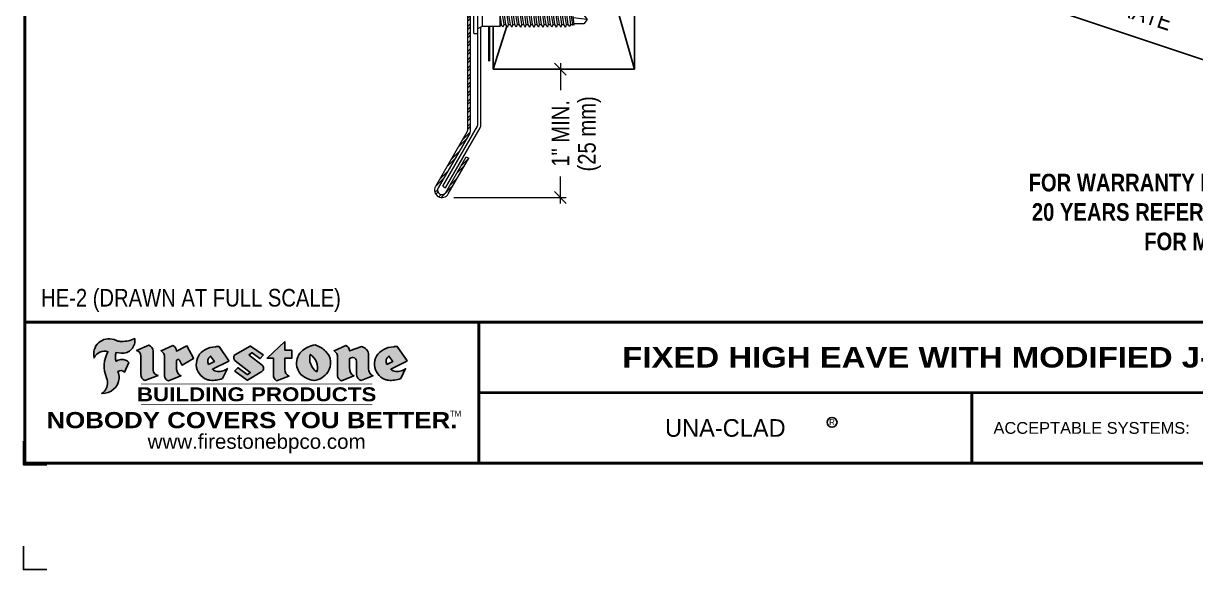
# Model space of a CAD drawing. Header units: inches. Extents: x 0 to 20, y 0 to 16.8.
# Drawn here: x 0 to 12.46, y 0 to 5.81 of the extents above; entities that cross this region are included whole.
import ezdxf
from ezdxf.enums import TextEntityAlignment as Align

# ---------------------------------------------------------------- set-up
doc = ezdxf.new("R2010")
doc.units = ezdxf.units.IN
doc.header["$MEASUREMENT"] = 0
doc.linetypes.add('HIDDEN', pattern=[0.375, 0.25, -0.125])
doc.layers.get('0').update_dxf_attribs({"linetype": 'CONTINUOUS'})
doc.layers.get('DEFPOINTS').update_dxf_attribs({"linetype": 'CONTINUOUS'})
doc.layers.add('FSBP-ACCESSORY-FIRESTONE', color=7, linetype='CONTINUOUS', lineweight=9)
doc.layers.add('FSBP-TRIMS', color=7, linetype='CONTINUOUS', lineweight=9)
for name, color, linetype in [('FSBP-ANNO-NOTE', 7, 'CONTINUOUS'), ('FSBP-MEMBRANE', 7, 'CONTINUOUS'), ('FSBP-SUBSTRATE-GENERIC', 9, 'CONTINUOUS'), ('FSBP-TTLB', 7, 'CONTINUOUS'), ('FSBP-TTLB-BORDER', 7, 'CONTINUOUS'), ('FSBP-TTLB-TEXT', 7, 'CONTINUOUS'), ('FSBP-WOOD', 7, 'CONTINUOUS')]:
    doc.layers.add(name, color=color, linetype=linetype)
doc.styles.add('ARIAL', font='arial.ttf')
doc.styles.add('ARIAL_BOLD', font='')
doc.styles.add('BANKGOTHIC', font='bgothm.ttf')
doc.styles.add('FSBP_ARIAL_NAR', font='ARIALN.TTF')
doc.styles.get('ARIAL_BOLD').set_extended_font_data('Arial Black')
doc.dimstyles.new('FSBP-DIM', dxfattribs={"dimtxt": 0.1875, "dimasz": 0.125, "dimexe": 0.0625, "dimexo": 0.125, "dimgap": 0.125, "dimtad": 0, "dimdec": 0, "dimzin": 1, "dimdsep": 46, "dimlunit": 4, "dimtxsty": 'FSBP_ARIAL_NAR', "dimblk": 'OBLIQUE', "dimcen": 0.09375, "dimdle": 0.0625, "dimclrd": 256, "dimclre": 256, "dimclrt": 256, "dimadec": 0, "dimazin": 0, "dimtfac": 1, "dimtdec": 0, "dimtmove": 1, "dimatfit": 3, "dimfxl": 0, "dimtolj": 1, "dimtzin": 0, "dimlwd": -1, "dimlwe": -1, "dimarcsym": 0})

# ---------------------------------------------------------------- blocks, each defined once
blk = doc.blocks.new('FSBP_AP_FASTENER_02')
at = {"layer": 'FSBP-ACCESSORY-FIRESTONE'}
for p, q in [((8.067609890790237, 9.254251986866306), (8.091047390790237, 9.207376986866306)), ((8.231672390790237, 9.207376986866306), (8.255109890790237, 9.254251986866306)), ((8.091047390790237, 9.207376986866306), (8.091047390790237, 9.019876986866306)), ((8.091047390790237, 9.207376986866306), (8.231672390790237, 9.207376986866306)), ((8.231672390790237, 9.207376986866306), (8.231672390790237, 9.019876986866306)), ((8.091047390790237, 9.019876986866306), (8.108625515790237, 9.004810022580598)), ((8.108625515790237, 8.98113457231767), (8.108625515790237, 8.957459122054741)), ((8.214094265790237, 8.996201536603378), (8.214094265790237, 8.97252608634045)), ((8.108625515790237, 8.93378367179177), (8.108625515790237, 8.910108221528843)), ((8.108625515790237, 8.886432771265914), (8.108625515790237, 8.862757321002944)), ((8.214094265790237, 8.948850636077479), (8.214094265790237, 8.92517518581455)), ((8.214094265790237, 8.901499735551623), (8.214094265790237, 8.877824285288652)), ((8.214094265790237, 8.854148835025724), (8.214094265790237, 8.830473384762795)), ((8.108625515790237, 8.839081870740015), (8.108625515790237, 8.815406420477045)), ((8.108625515790237, 8.791730970214116), (8.108625515790237, 8.768055519951188)), ((8.108625515790237, 8.744380069688217), (8.108625515790237, 8.72070461942529)), ((8.214094265790237, 8.806797934499825), (8.214094265790237, 8.783122484236896)), ((8.214094265790237, 8.759447033973968), (8.214094265790237, 8.735771583710997)), ((8.108625515790237, 8.697029169162361), (8.108625515790237, 8.67335371889939)), ((8.108625515790237, 8.649678268636462), (8.108625515790237, 8.626002818373534)), ((8.108625515790237, 8.602327368110563), (8.108625515790237, 8.578651917847635)), ((8.214094265790237, 8.71209613344807), (8.214094265790237, 8.688420683185141)), ((8.214094265790237, 8.66474523292217), (8.214094265790237, 8.641069782659242)), ((8.214094265790237, 8.617394332396314), (8.214094265790237, 8.593718882133343)), ((8.108625515790237, 8.554976467584707), (8.108625515790237, 8.531301017321736)), ((8.108625515790237, 8.507625567058808), (8.108625515790237, 8.48395011679588)), ((8.214094265790237, 8.570043431870415), (8.214094265790237, 8.546367981607444)), ((8.214094265790237, 8.522692531344516), (8.214094265790237, 8.499017081081588)), ((8.214094265790237, 8.475341630818617), (8.214094265790237, 8.451666180555689)), ((8.108625515790237, 8.460274666532909), (8.108625515790237, 8.43659921626998)), ((8.108625515790237, 8.412923766007053), (8.108625515790237, 8.389248315744082)), ((8.108625515790237, 8.365572865481154), (8.108625515790237, 8.341897415218225)), ((8.214094265790237, 8.42799073029276), (8.214094265790237, 8.40431528002979)), ((8.214094265790237, 8.380639829766862), (8.214094265790237, 8.356964379503934)), ((8.108625515790237, 8.318221964955255), (8.108625515790237, 8.294546514692327)), ((8.108625515790237, 8.270871064429398), (8.108625515790237, 8.247195614166428)), ((8.114484890790237, 8.130382551065237), (8.114484890790237, 8.236194942606401)), ((8.161359890790237, 8.095226301065237), (8.179814568015516, 8.245527753638596)), ((8.208234890790237, 8.130382551065237), (8.208234890790237, 8.249587799749234)), ((8.214094265790237, 8.333288929240963), (8.214094265790237, 8.309613478978035)), ((8.214094265790237, 8.285938028715107), (8.214094265790237, 8.262262578452136)), ((8.161359890790237, 8.095226301065237), (8.114484890790237, 8.130382551065237)), ((8.208234890790237, 8.130382551065237), (8.161359890790237, 8.095226301065237))]:
    blk.add_line(p, q, dxfattribs=at)
blk.add_lwpolyline([(8.301984890790237, 9.254251986866306, 0.375321302791409), (8.301984890790237, 9.301126986866306), (8.301984890790237, 9.301126986866306), (8.020734890790239, 9.301126986866308), (8.020734890790237, 9.301126986866306, 0.3753213027914651), (8.020734890790237, 9.254251986866306)], format="xyb", close=True, dxfattribs=at)
for points in [[(8.079328640790237, 8.988787029591988), (8.108625515790237, 9.004810022580598), (8.214094265790237, 9.019876986866306), (8.243391140790237, 9.012224529591988), (8.214094265790237, 8.996201536603378), (8.108625515790237, 8.98113457231767)], [(8.079328640790237, 8.941436129066089), (8.108625515790237, 8.957459122054741), (8.214094265790237, 8.97252608634045), (8.243391140790237, 8.964873629066089), (8.214094265790237, 8.948850636077479), (8.108625515790237, 8.93378367179177)], [(8.079328640790237, 8.894085228540233), (8.108625515790237, 8.910108221528843), (8.214094265790237, 8.92517518581455), (8.243391140790237, 8.917522728540233), (8.214094265790237, 8.901499735551623), (8.108625515790237, 8.886432771265914)], [(8.079328640790237, 8.846734328014334), (8.108625515790237, 8.862757321002944), (8.214094265790237, 8.877824285288652), (8.243391140790237, 8.870171828014334), (8.214094265790237, 8.854148835025724), (8.108625515790237, 8.839081870740015)], [(8.079328640790237, 8.799383427488435), (8.108625515790237, 8.815406420477045), (8.214094265790237, 8.830473384762795), (8.243391140790237, 8.822820927488435), (8.214094265790237, 8.806797934499825), (8.108625515790237, 8.791730970214116)], [(8.079328640790237, 8.752032526962578), (8.108625515790237, 8.768055519951188), (8.214094265790237, 8.783122484236896), (8.243391140790237, 8.775470026962578), (8.214094265790237, 8.759447033973968), (8.108625515790237, 8.744380069688217)], [(8.079328640790237, 8.70468162643668), (8.108625515790237, 8.72070461942529), (8.214094265790237, 8.735771583710997), (8.243391140790237, 8.72811912643668), (8.214094265790237, 8.71209613344807), (8.108625515790237, 8.697029169162361)], [(8.079328640790237, 8.65733072591078), (8.108625515790237, 8.67335371889939), (8.214094265790237, 8.688420683185141), (8.243391140790237, 8.68076822591078), (8.214094265790237, 8.66474523292217), (8.108625515790237, 8.649678268636462)], [(8.079328640790237, 8.609979825384924), (8.108625515790237, 8.626002818373534), (8.214094265790237, 8.641069782659242), (8.243391140790237, 8.633417325384924), (8.214094265790237, 8.617394332396314), (8.108625515790237, 8.602327368110563)], [(8.079328640790237, 8.562628924859025), (8.108625515790237, 8.578651917847635), (8.214094265790237, 8.593718882133343), (8.243391140790237, 8.586066424859025), (8.214094265790237, 8.570043431870415), (8.108625515790237, 8.554976467584707)], [(8.079328640790237, 8.515278024333126), (8.108625515790237, 8.531301017321736), (8.214094265790237, 8.546367981607444), (8.243391140790237, 8.538715524333126), (8.214094265790237, 8.522692531344516), (8.108625515790237, 8.507625567058808)], [(8.079328640790237, 8.46792712380727), (8.108625515790237, 8.48395011679588), (8.214094265790237, 8.499017081081588), (8.243391140790237, 8.49136462380727), (8.214094265790237, 8.475341630818617), (8.108625515790237, 8.460274666532909)], [(8.079328640790237, 8.42057622328137), (8.108625515790237, 8.43659921626998), (8.214094265790237, 8.451666180555689), (8.243391140790237, 8.44401372328137), (8.214094265790237, 8.42799073029276), (8.108625515790237, 8.412923766007053)], [(8.079328640790237, 8.373225322755472), (8.108625515790237, 8.389248315744082), (8.214094265790237, 8.40431528002979), (8.243391140790237, 8.396662822755472), (8.214094265790237, 8.380639829766862), (8.108625515790237, 8.365572865481154)], [(8.079328640790237, 8.325874422229573), (8.108625515790237, 8.341897415218225), (8.214094265790237, 8.356964379503934), (8.243391140790237, 8.349311922229573), (8.214094265790237, 8.333288929240963), (8.108625515790237, 8.318221964955255)], [(8.086652859540237, 8.279569838668008), (8.108625515790237, 8.294546514692327), (8.214094265790237, 8.309613478978035), (8.236066922040237, 8.300914704739425), (8.214094265790237, 8.285938028715107), (8.108625515790237, 8.270871064429398)], [(8.097639187665237, 8.23970727615429), (8.108625515790237, 8.247195614166428), (8.214094265790237, 8.262262578452136), (8.225080593915237, 8.25791319133283), (8.214094265790237, 8.250424853320693), (8.108625515790237, 8.235357889034985)]]:
    blk.add_lwpolyline(points, close=True, dxfattribs=at)
blk.add_lwpolyline([(8.091047390790237, 9.019876986866306), (8.231672390790237, 9.019876986866306)], dxfattribs=at)
blk = doc.blocks.new('_OBLIQUE')
at = {"color": 0, "linetype": 'ByBlock'}
blk.add_line((-0.5, -0.5), (0.5, 0.5), dxfattribs=at)
blk = doc.blocks.new('*D2')
at = {"layer": 'DEFPOINTS', "color": 0, "transparency": 16777216}
for p in [(4.992880463385856, 5.32028526383059), (4.447021716673094, 3.955650384585435), (5.705860224582771, 3.955650384585435)]:
    blk.add_point(p, dxfattribs=at)
at = {"layer": 'FSBP-TRIMS', "transparency": 16777216}
for p, q in [((5.705860224582771, 5.38278526383059), (5.705860224582771, 5.096656432666403)), ((5.117880463385856, 5.32028526383059), (5.768360224582771, 5.32028526383059)), ((5.705860224582771, 3.893150384585435), (5.705860224582771, 4.179279215749623)), ((4.572021716673094, 3.955650384585435), (5.768360224582771, 3.955650384585435))]:
    blk.add_line(p, q, dxfattribs=at)
at = {"layer": 'FSBP-TRIMS', "transparency": 16777216, "xscale": 0.125, "yscale": 0.125, "zscale": 0.125}
for p, rotation in [((5.705860224582771, 5.32028526383059), 90), ((5.705860224582771, 3.955650384585435), 270)]:
    blk.add_blockref('_OBLIQUE', p, dxfattribs=dict(at, rotation=rotation))
at = {"layer": 'FSBP-TRIMS', "transparency": 16777216, "insert": (5.705860224582771, 4.637967824208014), "char_height": 0.1875, "attachment_point": 5, "rotation": 90, "style": 'FSBP_ARIAL_NAR'}
blk.add_mtext('\\A1;1" MIN.', dxfattribs=at)
blk = doc.blocks.new('A$C486F1324')
at = {"layer": 'FSBP-TTLB-TEXT'}
h = blk.add_hatch(color=1, dxfattribs=at)
edge = h.paths.add_edge_path()
edge.add_arc((1.05293473454803, 2.432581823257731), 0.1319107607348553, 264.0410451462098, 370.3106169565175)
edge.add_arc((1.043176611464152, 2.752262660202042), 0.3273056962876236, 270.05058356628535, 295.23459397187514, ccw=False)
edge.add_arc((1.038426922191803, 2.56403150268051), 0.13916565617135, 249.3281275763668, 272.0749124149863, ccw=False)
edge.add_line((0.989299278179902, 2.433825686944644), (0.9631177487359136, 2.445558787492629))
edge.add_arc((0.9095748620182865, 2.291407038981255), 0.1631857907024101, 70.84590087378872, 194.3325259843273)
edge.add_arc((0.8600509757814071, 2.204839658458385), 0.1179914261095279, 70.96950098067123, 156.9641407594483, ccw=False)
edge.add_arc((1.168766374175352, 2.162383550941515), 0.3110405457095052, 150.323113748316, 203.2084295854517)
edge.add_arc((0.7718745149407522, 1.989572487159472), 0.121858715661731, 0.8849157075190988, 24.34668939894999, ccw=False)
edge.add_arc((0.7650031314481953, 1.983307491475024), 0.1289731377238324, -58.36655102076742, 3.6216782311386737, ccw=False)
edge.add_arc((0.8412948678329051, 2.051617467449851), 0.1783301886510352, 267.2205474105585, 354.1381621173521)
edge.add_arc((0.8059370697409881, 2.029692373120287), 0.212787892960859, 0.9996158580669322, 21.00503380861244)
edge.add_arc((1.034432087517867, 2.064164197730946), 0.05136395668415856, 40.821177131732725, 125.52727787225791, ccw=False)
edge.add_line((1.073301941138498, 2.097740834336818), (1.118401912534369, 2.200031471354478))
edge.add_arc((1.056483187403122, 2.160862735149867), 0.07326744446031509, 32.31675181867256, 66.31481236598174)
edge.add_arc((1.047887483703787, 2.124501603239696), 0.110224694801178, 69.81791323323885, 125.254734720681)
edge.add_arc((1.143333842085744, 2.261873949018218), 0.1659710644737307, 164.1569669952081, 196.5811013160487, ccw=False)
edge.add_line((0.9836674837126961, 2.307184524455224), (1.039240299265617, 2.301383838364885))
h = blk.add_hatch(color=1, dxfattribs=at)
edge = h.paths.add_edge_path()
edge.add_line((1.290864384038019, 2.008492524202993), (1.43097033225452, 2.064791420292025))
edge.add_arc((1.436644270662416, 2.121823377800686), 0.0573135041183696, 181.971787100199, 264.31851000495806, ccw=False)
edge.add_line((1.379364702405683, 2.119851370029735), (1.37903731712966, 2.320596934648066))
edge.add_arc((1.309888624547209, 2.320484163719063), 0.06914878453844908, 0.0934405599589634, 72.42834396969008)
edge.add_line((1.330764526052365, 2.386406475112793), (1.202464409119062, 2.328412355415324))
edge.add_arc((1.190871232973747, 2.27232224160737), 0.05727567197445638, -0.017399788185684884, 78.322067691347, ccw=False)
edge.add_line((1.248146902307115, 2.272304847925781), (1.248199233300755, 2.075706805862339))
edge.add_arc((1.321324461293944, 2.07497573358174), 0.07312888236350451, 179.4272023230205, 245.3845503102953)
h = blk.add_hatch(color=1, dxfattribs=at)
edge = h.paths.add_edge_path()
edge.add_line((1.807651786805041, 2.246865396077439), (1.737783921756391, 2.3789790723241))
edge.add_arc((1.735744620158095, 2.377900594660677), 0.002306916790721869, 27.871971334059, 117.3766794470738)
edge.add_line((1.734683811260555, 2.37994914282028), (1.626263425247162, 2.323805327202692))
edge.add_arc((1.56271380654142, 2.324730636700022), 0.06355635479880146, 359.1658080110728, 425.8793658831422)
edge.add_line((1.58868669411409, 2.382737699601435), (1.462504212281334, 2.325700791685492))
edge.add_arc((1.423437031978647, 2.260476169502841), 0.07602957263902102, -3.4414039757249952, 59.079922442849806, ccw=False)
edge.add_line((1.499329501278754, 2.255912287470565), (1.499329501278754, 2.058449488485891))
edge.add_arc((1.556162430058898, 2.062578896434379), 0.05698275005415229, 184.1557352478596, 255.3066498366543)
edge.add_line((1.541709001656801, 2.007459641984056), (1.672916305560551, 2.060182788021976))
edge.add_arc((1.703923541705656, 2.128694263707063), 0.0752015358480571, 207.5160880841914, 245.649226723163, ccw=False)
edge.add_arc((1.736675161903364, 2.139384485703829), 0.1093332836229114, 179.4823365255142, 204.5537900001095, ccw=False)
edge.add_line((1.62734634068791, 2.140372291052628), (1.62734634068791, 2.218192830870564))
edge.add_arc((1.644214729975653, 2.216674003513419), 0.01693662875851178, 28.356188110623293, 174.8549701683578, ccw=False)
edge.add_arc((1.642965400400852, 2.211114314414412), 0.02111886817708026, 22.216893572439176, 40.102139564264576, ccw=False)
edge.add_line((1.662516385616714, 2.219099649108088), (1.682263761023097, 2.175858276730239))
edge.add_arc((1.6843622118052, 2.176816592645914), 0.002306916790685473, 204.5451281842827, 299.6323508190097)
edge.add_line((1.685502826970224, 2.174811383897563), (1.806753100371753, 2.243781709665697))
edge.add_line((1.806753100371753, 2.243781709665697), (1.807651786805041, 2.246865396077439))
h = blk.add_hatch(color=1, dxfattribs=at)
h.paths.add_polyline_path([(2.079013696958969, 2.372509599487572, 0.02524281661523788), (2.04064932662921, 2.369780089618544, 0.1213611957758757), (1.917398876930707, 2.330017413997425, 0.6151668103976068), (1.948366326295928, 2.020927234590275, 0.05306812109568645), (1.983561194740633, 2.012967556948965, 0.1150932231766138), (2.114751686428195, 2.031339923561191), (2.166820534440563, 2.13634411089113, -0.08755405562188731), (2.119855574390459, 2.112121973331725, -0.265591761123442), (2.008317279265117, 2.129763140217776), (2.180972862525681, 2.216714869958551, 0.4518949533370738), (2.18184769374962, 2.220065341664835)])
h.paths.add_polyline_path([(2.029842278823895, 2.211936798819394), (1.966738618897312, 2.179300291603411, -0.3720533890450154), (1.98880241555118, 2.270120236003706)], flags=16)
h = blk.add_hatch(color=1, dxfattribs=at)
edge = h.paths.add_edge_path()
edge.add_arc((2.27603235730526, 2.253253635380584), 0.04152450223225725, 123.20805433950699, 232.2027298779723, ccw=False)
edge.add_line((2.253290182792528, 2.287996660350629), (2.409160936544441, 2.376738928011363))
edge.add_arc((2.410302318411599, 2.374734155577214), 0.002306916790741141, 55.646444661762985, 119.65426054492829, ccw=False)
edge.add_line((2.411604106875319, 2.376638679631967), (2.547434611018917, 2.283795229912059))
edge.add_arc((2.546093867806404, 2.281917925270474), 0.002306916790700397, -42.731101238422525, 54.4661353739603, ccw=False)
edge.add_line((2.547788405158445, 2.280352547283613), (2.514082878729613, 2.24386597727802))
edge.add_arc((2.512388341377596, 2.245431355264869), 0.002306916790673009, 233.7527076894891, 317.2688987613858, ccw=False)
edge.add_line((2.511024327141814, 2.243570890203742), (2.429474878371439, 2.303359494337499))
edge.add_arc((2.428110864135639, 2.301499029276328), 0.002306916790719975, 53.75270768979195, 124.4135619297851)
edge.add_line((2.426807081754208, 2.303402188907356), (2.398558946171835, 2.284050464081318))
edge.add_arc((2.399862728553238, 2.282147304450302), 0.002306916790694715, 124.413561929383, 231.8459020253661)
edge.add_line((2.398437564694706, 2.280333255648443), (2.535524934179665, 2.17263385734519))
edge.add_arc((2.50987198472614, 2.139980978912016), 0.04152450223225738, -55.21225898295222, 51.84590202520428, ccw=False)
edge.add_line((2.533563285444262, 2.105878096982181), (2.380059912363055, 2.01288121029809))
edge.add_arc((2.378864566801948, 2.014854282539261), 0.002306916790727091, 233.2955624372944, 301.20872157023166, ccw=False)
edge.add_line((2.377485752065996, 2.013004759626924), (2.246891586179532, 2.110362385828026))
edge.add_arc((2.248272903809107, 2.112210040201936), 0.002306916790697761, 135.5134179846413, 233.2179869199888, ccw=False)
edge.add_line((2.246627115749294, 2.113826594173005), (2.278464340477814, 2.146239569709692))
edge.add_arc((2.280110128537683, 2.144623015738608), 0.002306916790748419, 53.03528399993951, 135.5134179853709, ccw=False)
edge.add_line((2.281497330874759, 2.146466256025562), (2.37745964320722, 2.074246076768972))
edge.add_arc((2.378846845544219, 2.076089317055831), 0.002306916790626977, 233.0352840000668, 302.2362632414408)
edge.add_line((2.380077382034147, 2.074137998264391), (2.409909958711938, 2.092950954072577))
edge.add_arc((2.408679422222006, 2.094902272864085), 0.002306916790685166, 302.2362632406177, 412.2027298768422)
edge.add_line((2.410093260944637, 2.096725162094273), (2.2505832602986, 2.22044162923676))
h = blk.add_hatch(color=1, dxfattribs=at)
edge = h.paths.add_edge_path()
edge.add_line((2.779085526150499, 2.423583663157117), (2.779085526150499, 2.333881224553082))
edge.add_arc((2.781392442941157, 2.333881224553068), 0.00230691679065842, 179.9999999996471, 269.9999999996471)
edge.add_line((2.781392442941143, 2.331574307762409), (2.851042658398813, 2.331574307762409))
edge.add_arc((2.851042658398813, 2.329267390971708), 0.002306916790701052, 0, 90, ccw=False)
edge.add_line((2.853349575189514, 2.329267390971708), (2.853349575189514, 2.251757171804073))
edge.add_arc((2.851042658398828, 2.251757171804087), 0.002306916790686842, 269.99999999964706, 359.99999999964706, ccw=False)
edge.add_line((2.851042658398813, 2.2494502550134), (2.781392442941143, 2.2494502550134))
edge.add_arc((2.781392442941157, 2.247143338222742), 0.00230691679065842, 90.00000000035294, 180.0000000003529)
edge.add_line((2.779085526150499, 2.247143338222727), (2.779085526150499, 2.127433711485182))
edge.add_arc((2.852360918257401, 2.12369642034561), 0.07337063740681414, 177.0802527808787, 245.3249543133826)
edge.add_line((2.821730779419073, 2.057025249452735), (2.690154522263373, 2.008229701244503))
edge.add_arc((2.724235369940526, 2.066534893757658), 0.06753517344606048, 177.0345319916278, 239.69264280249018, ccw=False)
edge.add_line((2.656790633108545, 2.070028763539753), (2.656790633108545, 2.247143338222727))
edge.add_arc((2.654483716317887, 2.247143338222742), 0.00230691679065842, 359.9999999996471, 449.999999999647)
edge.add_line((2.654483716317901, 2.2494502550134), (2.588482915647847, 2.2494502550134))
edge.add_line((2.588482915647847, 2.2494502550134), (2.779085526150499, 2.423583663157117))
h = blk.add_hatch(color=1, dxfattribs=at)
edge = h.paths.add_edge_path(flags=16)
edge.add_arc((2.955988474005852, 2.146034781181318), 0.1684614578629418, 344.5558804047866, 417.0140046669545)
edge.add_arc((3.210083044523077, 2.242479849301684), 0.1684614578629413, 164.5558804047865, 237.0140046669547)
edge = h.paths.add_edge_path()
edge.add_arc((3.085000081380657, 2.190898847034975), 0.1828726885096672, 136.0914512150048, 191.213418978326)
edge.add_arc((3.080564515311864, 2.199009864590429), 0.1803148804748503, 194.0167254156723, 240.6663730831859)
edge.add_arc((3.113672006657439, 2.246327426840207), 0.2378525180183702, 239.2975390661776, 264.2889872773176)
edge.add_arc((3.064469747004688, 2.211810064170161), 0.2037606892471559, 277.1986764832036, 326.503572961274)
edge.add_arc((3.093364291682004, 2.196728640902951), 0.1713748657917089, 325.3768876809903, 406.3828327799088)
edge.add_arc((3.027464452944376, 2.141218864507682), 0.2571945645850002, 44.28462553519766, 73.82901434867304)
edge.add_arc((3.13277746446545, 2.132489990494792), 0.2579560664039133, 97.50292863483666, 134.1039137579026)
h = blk.add_hatch(color=1, dxfattribs=at)
edge = h.paths.add_edge_path()
edge.add_line((3.33831519343592, 2.058643648811753), (3.33831519343592, 2.255912287470565))
edge.add_arc((3.262422724135841, 2.260476169502887), 0.076029572638996, 356.5585960242387, 419.0799224428129)
edge.add_line((3.301489904438557, 2.325700791685492), (3.427672386271257, 2.382737699601435))
edge.add_arc((3.401699498698617, 2.324730636699968), 0.06355635479883828, 0.39626228338801184, 65.87936588318729, ccw=False)
edge.add_line((3.465254333483887, 2.325170194128376), (3.596151383567263, 2.371448459092008))
edge.add_arc((3.571369086579416, 2.27774289547643), 0.09692726601172152, 2.366977007666776, 75.18615851992018, ccw=False)
edge.add_line((3.668213654208745, 2.281745971443158), (3.668213654208745, 2.142456301410775))
edge.add_arc((3.777502514268014, 2.139339897279081), 0.1093332836229047, 178.3666365323575, 204.5537900000423)
edge.add_arc((3.744750894070185, 2.128649675282367), 0.07520153584796174, 207.5160880841712, 245.2240541443093)
edge.add_line((3.71323611585031, 2.060370178010899), (3.588210878431101, 2.010131177172084))
edge.add_arc((3.610972150886048, 2.078197660558692), 0.07177131519198725, 180.3328587115749, 251.5101856666586, ccw=False)
edge.add_line((3.539202046833867, 2.077780708850796), (3.539202046833867, 2.2155300510111))
edge.add_arc((3.501944494155337, 2.215955952136818), 0.0372599868942854, 359.3450650296065, 449.0500281941028)
edge.add_arc((3.498394839000171, 2.188871092646112), 0.06447454900600776, 86.29402372314017, 119.8211331593848)
edge.add_line((3.46633203284519, 2.244808056551889), (3.46633203284519, 2.140372291052628))
edge.add_arc((3.575660854060708, 2.139384485703815), 0.1093332836229751, 179.482336525507, 204.5537900001025)
edge.add_arc((3.542909233862866, 2.128694263706967), 0.0752015358479639, 207.51608808417, 245.6492267231416)
edge.add_line((3.511901997717774, 2.060182788021976), (3.380694693813967, 2.007459641984056))
edge.add_arc((3.395127450940398, 2.062546484817654), 0.05694615642555727, 183.9298782390169, 255.318496325343, ccw=False)
h = blk.add_hatch(color=1, dxfattribs=at)
h.paths.add_polyline_path([(3.973320437169735, 2.372509599487572, 0.02524281661523822), (3.934956066840033, 2.369780089618544, 0.1085638477195505), (3.823515797474061, 2.33691113673602, 0.6425897848490651), (3.842673066506751, 2.020927234590275, 0.05306812109569052), (3.877867934951342, 2.012967556948965, 0.1150932231766133), (4.009058426638961, 2.031339923561191), (4.061127274651329, 2.13634411089113, -0.08755405562189084), (4.014162314601225, 2.112121973331725, -0.2655917611234366), (3.902624019475826, 2.129763140217776), (4.075279602736447, 2.216714869958551, 0.4518949533370731), (4.076154433960386, 2.220065341664835)])
h.paths.add_polyline_path([(3.924149019034718, 2.211936798819394), (3.861045359108135, 2.179300291603411, -0.3720533890450147), (3.883109155761946, 2.270120236003706)], flags=16)
blk.add_circle((8.593239434063564, 1.565680298552095), 0.05268028021839655)
at = {"layer": 'DEFPOINTS', "color": 1}
blk.add_lwpolyline([(0.2499999648784577, 1.115208302549462), (-3.512154225088215e-08, 1.115208302549462), (-3.512154225088215e-08, 1.365208302549462)], dxfattribs=at)
at = {"layer": 'DEFPOINTS', "linetype": 'Continuous', "ltscale": 1.75}
blk.add_lwpolyline([(-3.512154225088215e-08, 0.2499999692161197), (-3.512154225088215e-08, -3.078388033372903e-08), (0.2499999648784577, -3.078388033372903e-08)], dxfattribs=at)
at = {"layer": 'FSBP-TTLB', "const_width": 0.03125}
for points in [[(0.01562496487845775, 2.630833302549462), (0.01562496487845775, 1.130833302549462), (20.01562496487846, 1.130833302549462), (20.01562496487846, 2.630833302549462), (0.01562496487845775, 2.630833302549462)], [(4.840833492085227, 2.630833302549462), (4.840833492085227, 1.880833302549462)], [(4.840833492085227, 1.880833302549462), (15.85591267006784, 1.880833302549462)], [(4.840833492085227, 1.880833302549462), (4.840833492085227, 1.130833302549462)]]:
    blk.add_lwpolyline(points, dxfattribs=at)
at = {"layer": 'FSBP-TTLB-BORDER', "const_width": 0.03125}
blk.add_lwpolyline([(20.01562496487846, 2.630833302549462), (20.01562496487846, 15.63083330254946), (0.01562496487845775, 15.63083330254946), (0.01562496487845775, 2.630833302549462)], dxfattribs=at)
at = {"layer": 'FSBP-TTLB-TEXT', "color": 1}
blk.add_line((0.7514681707107965, 2.251010548403869), (0.7514681707107965, 2.251010548403869), dxfattribs=at)
for points in [[(1.039240288603781, 2.301383839477765, 0.5000510906601082), (1.182715385655359, 2.456191808344684, -0.1103304102359608), (1.043465573188274, 2.424957091469324, -0.09957876667165425), (0.989299278179902, 2.433825686944644), (0.9631177487359136, 2.445558787492629, 0.5978159689075124), (0.7514681707107965, 2.251010548403869, -0.3938834584182213), (0.8985246071333276, 2.316382279576757, 0.2349406564350952), (0.8828960471532977, 2.039809584686154, -0.1027304183841549), (0.893718696891784, 1.991454482752047, -0.2772692352614086), (0.8326473561440534, 1.873497067927772, 0.3985429150902959), (1.018692578968699, 2.03340460748511, 0.0875124847930418), (1.004584981218573, 2.105966186820112, -0.3874031597924062), (1.073301941138498, 2.097740834336818), (1.118401912534369, 2.200031471354478, 0.1494423498871741), (1.085915528859078, 2.22795860457687, 0.2467195073738216), (0.9842643930489484, 2.214510412139376, -0.1424285161541127), (0.9836674837126961, 2.307184524455224), (1.039240299265617, 2.301383838364885)], [(2.18184769374962, 2.220065341664835), (2.079013696958969, 2.372509599487572, 0.02524281661523788), (2.04064932662921, 2.369780089618544, 0.1085638477195265), (1.929209057263352, 2.33691113673602, 0.6425897848491228), (1.948366326295928, 2.020927234590275, 0.05306812109568648), (1.983561194740633, 2.012967556948965, 0.1150932231766137), (2.114751686428195, 2.031339923561191), (2.166820534440563, 2.13634411089113, -0.0875540556218873), (2.119855574390459, 2.112121973331725, -0.2655917611234418), (2.008317279265117, 2.129763140217776), (2.180972862525681, 2.216714869958551)], [(2.779085526150499, 2.423583663157117), (2.779085526150499, 2.333881224553082, 0.4142135623730958), (2.781392442941143, 2.331574307762409), (2.851042658398813, 2.331574307762409, -0.414213562373095), (2.853349575189514, 2.329267390971708), (2.853349575189514, 2.251757171804073, -0.4142135623730938), (2.851042658398813, 2.2494502550134), (2.781392442941143, 2.2494502550134, 0.4142135623730958), (2.779085526150499, 2.247143338222727), (2.779085526150499, 2.127433711485182, 0.3068985753588853), (2.821730779419073, 2.057025249452735), (2.690154522263373, 2.008229701244503, -0.2804194150632976), (2.656790633108545, 2.070028763539753), (2.656790633108545, 2.247143338222727, 0.414213562373095), (2.654483716317901, 2.2494502550134), (2.588482915647847, 2.2494502550134), (2.779085526150499, 2.423583663157117)], [(4.076154433960386, 2.220065341664835), (3.973320437169735, 2.372509599487572, 0.02524281661523788), (3.934956066840033, 2.369780089618544, 0.1085638477195265), (3.823515797474061, 2.33691113673602, 0.6425897848491228), (3.842673066506751, 2.020927234590275, 0.05306812109568648), (3.877867934951342, 2.012967556948965, 0.1150932231766137), (4.009058426638961, 2.031339923561191), (4.061127274651329, 2.13634411089113, -0.0875540556218873), (4.014162314601225, 2.112121973331725, -0.2655917611234418), (3.902624019475826, 2.129763140217776), (4.075279602736447, 2.216714869958551)], [(4.075279602736447, 2.216714869958551, 0.4518949533370731), (4.076154433960386, 2.220065341664835, 0.4518949533370731)]]:
    blk.add_lwpolyline(points, format="xyb", dxfattribs=at)
for points in [[(1.290864384038019, 2.008492524202993), (1.43097033225452, 2.064791420292025, -0.3756100036733062), (1.379364702405683, 2.119851370029735), (1.37903731712966, 2.320596934648066, 0.3265360292958048), (1.330764526052365, 2.386406475112793), (1.202464409119062, 2.328412355415324, -0.3557863980845349), (1.248146902307115, 2.272304847925781), (1.248199233300755, 2.075706805862339, 0.2960110723418457)], [(1.807651786805041, 2.246865396077439), (1.737783921756391, 2.3789790723241, 0.4116839150163434), (1.734683811260555, 2.37994914282028), (1.626263425247162, 2.323805327202692, 0.2996033003794034), (1.58868669411409, 2.382737699601435), (1.462504212281334, 2.325700791685492, -0.2797757560995365), (1.499329501278754, 2.255912287470565), (1.499329501278754, 2.058449488485891, 0.320828638474519), (1.541709001656801, 2.007459641984056), (1.672916305560551, 2.060182788021976, -0.1679398621276611), (1.637228717577119, 2.093951330204405, -0.1098333365370753), (1.62734634068791, 2.140372291052628), (1.62734634068791, 2.218192830870564, -0.743334502655012), (1.659119166646138, 2.224718079671632, -0.07819791644735608), (1.662516385616714, 2.219099649108088), (1.682263761023097, 2.175858276730239, 0.4404648714563479), (1.685502826970224, 2.174811383897563), (1.806753100371753, 2.243781709665697)], [(2.2505832602986, 2.22044162923676, -0.5150044486718882), (2.253290182792528, 2.287996660350629), (2.409160936544441, 2.376738928011363, -0.2867822934100265), (2.411604106875319, 2.376638679631967), (2.547434611018917, 2.283795229912059, -0.4515027974650387), (2.547788405158445, 2.280352547283613), (2.514082878729613, 2.24386597727802, -0.3814439164929681), (2.511024327141814, 2.243570890203742), (2.429474878371439, 2.303359494337499, 0.3184718635035665), (2.426807081754208, 2.303402188907356), (2.398558946171835, 2.284050464081318, 0.5064094529656681), (2.398437564694706, 2.280333255648443), (2.535524934179665, 2.17263385734519, -0.5043597839115849), (2.533563285444262, 2.105878096982181), (2.380059912363055, 2.01288121029809, -0.3053163970316367), (2.377485752065996, 2.013004759626924), (2.246891586179532, 2.110362385828026, -0.4541703869768119), (2.246627115749294, 2.113826594173005), (2.278464340477814, 2.146239569709692, -0.3762644290664977), (2.281497330874759, 2.146466256025562), (2.37745964320722, 2.074246076768972, 0.3114700032088108), (2.380077382034147, 2.074137998264391), (2.409909958711938, 2.092950954072577, 0.520381097387146), (2.410093260944637, 2.096725162094273)], [(2.953249883604445, 2.317722762716059, 0.2452625673097023), (2.905618498745599, 2.155336675924431, 0.2064059665179019), (2.992229303852542, 2.041814614862275, 0.1094800500670344), (3.090003063353111, 2.009655498951545, 0.2185147641853038), (3.234389909721659, 2.09935759961418, 0.3689489483072479), (3.211584927988571, 2.320798080235917, 0.1296305888694145), (3.099094368954257, 2.388237485636708, 0.1610736375384317)], [(3.33831519343592, 2.058643648811753), (3.33831519343592, 2.255912287470565, 0.2797757560995341), (3.301489904438557, 2.325700791685492), (3.427672386271257, 2.382737699601435, -0.2937618496109166), (3.465254333483887, 2.325170194128376), (3.596151383567263, 2.371448459092008, -0.3288760160581939), (3.668213654208745, 2.281745971443158), (3.668213654208745, 2.142456301410775, 0.114762897203527), (3.678056069941721, 2.093906741779776, 0.166032965990522), (3.71323611585031, 2.060370178010899), (3.588210878431101, 2.010131177172084, -0.3209557512194564), (3.539202046833867, 2.077780708850796), (3.539202046833867, 2.2155300510111, 0.4127061514896111), (3.502562241494348, 2.253210817746393, 0.1473421876160361), (3.46633203284519, 2.244808056551889), (3.46633203284519, 2.140372291052628, 0.1098333365370753), (3.476214409734399, 2.093951330204376, 0.1679398621276611), (3.511901997717774, 2.060182788021976), (3.380694693813967, 2.007459641984056, -0.3219729545308964), (3.33831519343592, 2.058643648811753, 29.1476284739)], [(1.966738618897312, 2.179300291603411), (2.029842278823895, 2.211936798819394), (1.98880241555118, 2.270120236003706, 0.3720533890450154)], [(3.118366895036178, 2.101173760584302, 0.3271311138286319), (3.047704623492751, 2.287340869898699, 0.3271311138286322)], [(3.861045359108135, 2.179300291603411), (3.924149019034718, 2.211936798819394), (3.883109155761946, 2.270120236003706, 0.3720533890450154)]]:
    blk.add_lwpolyline(points, format="xyb", close=True, dxfattribs=at)
at = {"layer": 'FSBP-TTLB-TEXT'}
for points, const_width in [([(1.249551544687665, 1.972387724376318), (3.706854447563717, 1.972387724376304)], 0.0078125), ([(10.07714779415524, 1.880833302549462), (10.07714779415524, 1.130833302549462)], 0.03125), ([(1.249551544687665, 1.754677206499863), (3.706854447563717, 1.754677206499878)], 0.0078125)]:
    blk.add_lwpolyline(points, dxfattribs=dict(at, const_width=const_width))
at = {"layer": 'FSBP-TTLB-TEXT', "color": 1}
for centre, start, end in [((1.805612485206739, 2.245786918414026), 299.6323508193319, 27.87197133380466), ((2.179935225669015, 2.218775252164079), 296.7304547840455, 34.00233684987402)]:
    blk.add_arc(centre, 0.00230691679068068, start, end, dxfattribs=at)
at = {"layer": 'FSBP-TTLB-TEXT', "lineweight": 18, "style": 'ARIAL_BOLD'}
blk.add_text('BUILDING PRODUCTS', height=0.1484375, dxfattribs=at).set_placement((2.478202996125691, 1.863532465438098), align=Align.MIDDLE_CENTER)
at = {"layer": 'FSBP-TTLB-TEXT', "color": 1}
for s, height, style, p in [('NOBODY COVERS YOU BETTER.', 0.171875, 'ARIAL_BOLD', (2.428229228481842, 1.589182851962093)), ('TM', 0.0625, 'BANKGOTHIC', (4.592296138251458, 1.658258798256043))]:
    blk.add_text(s, height=height, dxfattribs=dict(at, style=style)).set_placement(p, align=Align.MIDDLE_CENTER)
at = {"layer": 'FSBP-TTLB-TEXT'}
for s, height, style, p in [('UNA-CLAD', 0.1875, 'BANKGOTHIC', (7.458990643120234, 1.505833302549462)), ('R', 0.0625, 'BANKGOTHIC', (8.592447004938792, 1.568314485865656)), ('www.firestonebpco.com', 0.15625, 'ARIAL', (2.478202996125691, 1.362175995809338))]:
    blk.add_text(s, height=height, dxfattribs=dict(at, style=style)).set_placement(p, align=Align.MIDDLE_CENTER)
at = {"layer": 'FSBP-TTLB-TEXT', "style": 'ARIAL'}
blk.add_text('ACCEPTABLE SYSTEMS:', height=0.125, dxfattribs=at).set_placement((10.30843778079408, 1.505833302549462), align=Align.MIDDLE_LEFT)
at = {"layer": 'FSBP-TTLB-TEXT'}
for tag, height, style, p in [('MAXIMUM_WARRANTY', 0.1875, 'ARIAL_BOLD', (18.05549597262787, 2.85485773330052)), ('ACCPT_SYSTEMS', 0.21875, 'ARIAL', (12.51000666906039, 1.505833302549462))]:
    blk.add_attdef(tag, text='', height=height, dxfattribs=dict(at, style=style)).set_placement(p, align=Align.MIDDLE_LEFT)
for tag, height, style, p in [('DETAIL_DESCP_LINE_1', 0.21875, 'ARIAL_BOLD', (10.34680946719057, 2.25720148330052)), ('ISSUE_REV_DATE', 0.21875, 'ARIAL', (16.85632130115108, 1.902577359955217)), ('DETAIL_NUMBER', 0.4375, 'ARIAL', (18.9350408723662, 1.73767023330052))]:
    blk.add_attdef(tag, text='', height=height, dxfattribs=dict(at, style=style)).set_placement(p, align=Align.MIDDLE_CENTER)

msp = doc.modelspace()

# ---------------------------------------------------------------- hatches: boundary and pattern name
at = {"layer": 'FSBP-TRIMS'}
h = msp.add_hatch(dxfattribs=at)
h.set_pattern_fill('STEEL', color=256, scale=0.5, style=0)
h.set_pattern_definition([(45, (-3.367444973387158, 0.4823149530556776), (-0.04419417382415922, 0.04419417382415922), []), (45, (-3.367444973387158, 0.5135649530556776), (-0.04419417382415922, 0.04419417382415922), [])])
h.paths.add_polyline_path([(4.752270128936564, 12.59530251134744, -0.5122850983809137), (4.79343670041216, 12.62493735756215), (10.12522885427559, 10.84078441802129, -1), (10.0954791398488, 10.75187987937716), (9.206413445876173, 11.04938381906033), (9.196537489463378, 11.01973538201508), (10.0855625683732, 10.72224503316245, 1), (10.13514542575119, 10.870419264236), (4.803353271887756, 12.65457220377686, 0.512285098380889), (4.721020128936567, 12.59530251134744), (4.721020128936564, 4.664604555818982), (4.379363482002434, 4.072837884585436, 1), (4.514679951343753, 3.994712884585436), (4.733429951343755, 4.373598998741128), (4.70636665747549, 4.389223998741128), (4.48761665747549, 4.010337884585436, -1), (4.406426775870697, 4.057212884585436), (4.743896716673094, 4.641727968082451, 0.1316524975873768), (4.752270128936564, 4.672977968082447)])

# ---------------------------------------------------------------- linework, layer by layer
at = {"layer": 'FSBP-MEMBRANE', "linetype": 'HIDDEN', "const_width": 0.02499999999999999}
msp.add_lwpolyline([(4.950013771593639, 5.777471948888866), (4.950013771593637, 5.403956071862901)], dxfattribs=at)
at = {"layer": 'FSBP-SUBSTRATE-GENERIC'}
msp.add_line((6.492880463385857, 7.443181197711348), (14.24201135284894, 4.850358271887992), dxfattribs=at)
at = {"layer": 'FSBP-TRIMS'}
for p, q in [((4.721020128936564, 4.672977968082453), (4.721020128936567, 12.59530251134744)), ((4.752270128936564, 4.672977968082453), (4.752270128936564, 12.59530251134744)), ((4.830395128936564, 4.72906450808647), (4.830395128936564, 5.754034448888867)), ((4.861645128936566, 4.72906450808647), (4.861645128936566, 5.769659448888867)), ((4.716833422804827, 4.657352968082453), (4.379363482002434, 4.072837884585436)), ((4.743896716673094, 4.641727968082451), (4.406426775870697, 4.057212884585436)), ((4.457488482002437, 4.074797836852934), (4.826208422804829, 4.71343950808647)), ((4.484551775870701, 4.059172836852934), (4.853271716673092, 4.69781450808647)), ((4.48761665747549, 4.010337884585436), (4.70636665747549, 4.389223998741128)), ((4.514679951343753, 3.994712884585436), (4.733429951343753, 4.373598998741128)), ((4.70636665747549, 4.389223998741128), (4.733429951343753, 4.373598998741128)), ((4.457488482002437, 4.074797836852934), (4.484551775870701, 4.059172836852934))]:
    msp.add_line(p, q, dxfattribs=at)
for centre, radius, start, end in [((4.689770128936564, 4.672977968082453), 0.03125, 330.0000000000004, 359.999999999999), ((4.689770128936564, 4.672977968082453), 0.0625, 330.0000000000004, 359.999999999999), ((4.799145128936564, 4.72906450808647), 0.03125, 330.0000000000002, 0), ((4.799145128936564, 4.72906450808647), 0.0625, 330.0000000000002, 0), ((4.447021716673094, 4.033775384585436), 0.07812500000000047, 150.0000000000002, 329.9999999999999), ((4.447021716673094, 4.033775384585436), 0.04687500000000047, 150.0000000000002, 329.9999999999999)]:
    msp.add_arc(centre, radius, start, end, dxfattribs=at)
at = {"layer": 'FSBP-WOOD'}
for p, q in [((6.492880463385855, 5.320285263830593), (5.050158731699206, 10.36786555290068)), ((6.492880463385857, 10.08817743913433), (6.492880463385855, 5.320285263830593)), ((5.136745690026642, 5.777574522763192), (4.992880463385856, 5.32028526383059)), ((4.992880463385857, 5.777471948888868), (4.992880463385855, 5.32028526383059)), ((6.492880463385855, 5.320285263830593), (4.992880463385855, 5.32028526383059))]:
    msp.add_line(p, q, dxfattribs=at)

# ---------------------------------------------------------------- block references
ref = msp.add_blockref('A$C486F1324', (3.512154211904317e-08, 3.078388033372903e-08))
ref.add_attrib('DETAIL_DESCP_LINE_1', 'FIXED HIGH EAVE WITH MODIFIED J-CHANNEL', dxfattribs={"layer": 'FSBP-TTLB-TEXT', "height": 0.21875, "style": 'ARIAL_BOLD'}).set_placement((10.34680950231213, 2.257201514084713), align=Align.MIDDLE_CENTER)
at = {"layer": 'FSBP-ACCESSORY-FIRESTONE', "rotation": 90}
msp.add_blockref('FSBP_AP_FASTENER_02', (14.08464711580287, -2.313575441901371), dxfattribs=at)

# ---------------------------------------------------------------- texts
at = {"layer": 'DEFPOINTS', "style": 'FSBP_ARIAL_NAR'}
msp.add_text('HE-2 (DRAWN AT FULL SCALE)', height=0.1875, dxfattribs=at).set_placement((0.1874925427754306, 2.890285000893115), align=Align.MIDDLE_LEFT)
at = {"layer": 'FSBP-ANNO-NOTE', "style": 'FSBP_ARIAL_NAR'}
msp.add_text('SUBSTRATE', height=0.1875, rotation=342, dxfattribs=at).set_placement((11.58531331819838, 6.013723628520171), align=Align.MIDDLE_CENTER)
at = {"layer": 'FSBP-ANNO-NOTE', "insert": (15.23863073824086, 4.208312531175222), "char_height": 0.1875, "attachment_point": 3, "style": 'FSBP_ARIAL_NAR'}
msp.add_mtext('{\\fArial Narrow|b1|i0|c0|p34;FOR WARRANTY PERIODS GREATER THAN\\P20 YEARS REFER TO METAL QUICK SPECS\\PFOR MINIMUM REQUIREMENTS.}', dxfattribs=at)
at = {"layer": 'FSBP-TRIMS', "insert": (6.015524576908128, 4.632496264792559), "char_height": 0.1875, "attachment_point": 5, "rotation": 90, "style": 'FSBP_ARIAL_NAR'}
msp.add_mtext('\\A1;(25 mm)', dxfattribs=at)

# ---------------------------------------------------------------- dimensions: what is measured, and where the dimension line sits
at = {"layer": 'FSBP-TRIMS'}
dim = msp.add_linear_dim(base=(5.705860224582771, 3.955650384585435), p1=(4.992880463385856, 5.32028526383059), p2=(4.447021716673094, 3.955650384585435), angle=90, text='1" MIN.', dimstyle='FSBP-DIM', dxfattribs=at)
dim.commit()
dim.dimension.update_dxf_attribs({"geometry": '*D2', "text_midpoint": (5.705860224582771, 4.637967824208014)})

doc.saveas('drawing.dxf')
